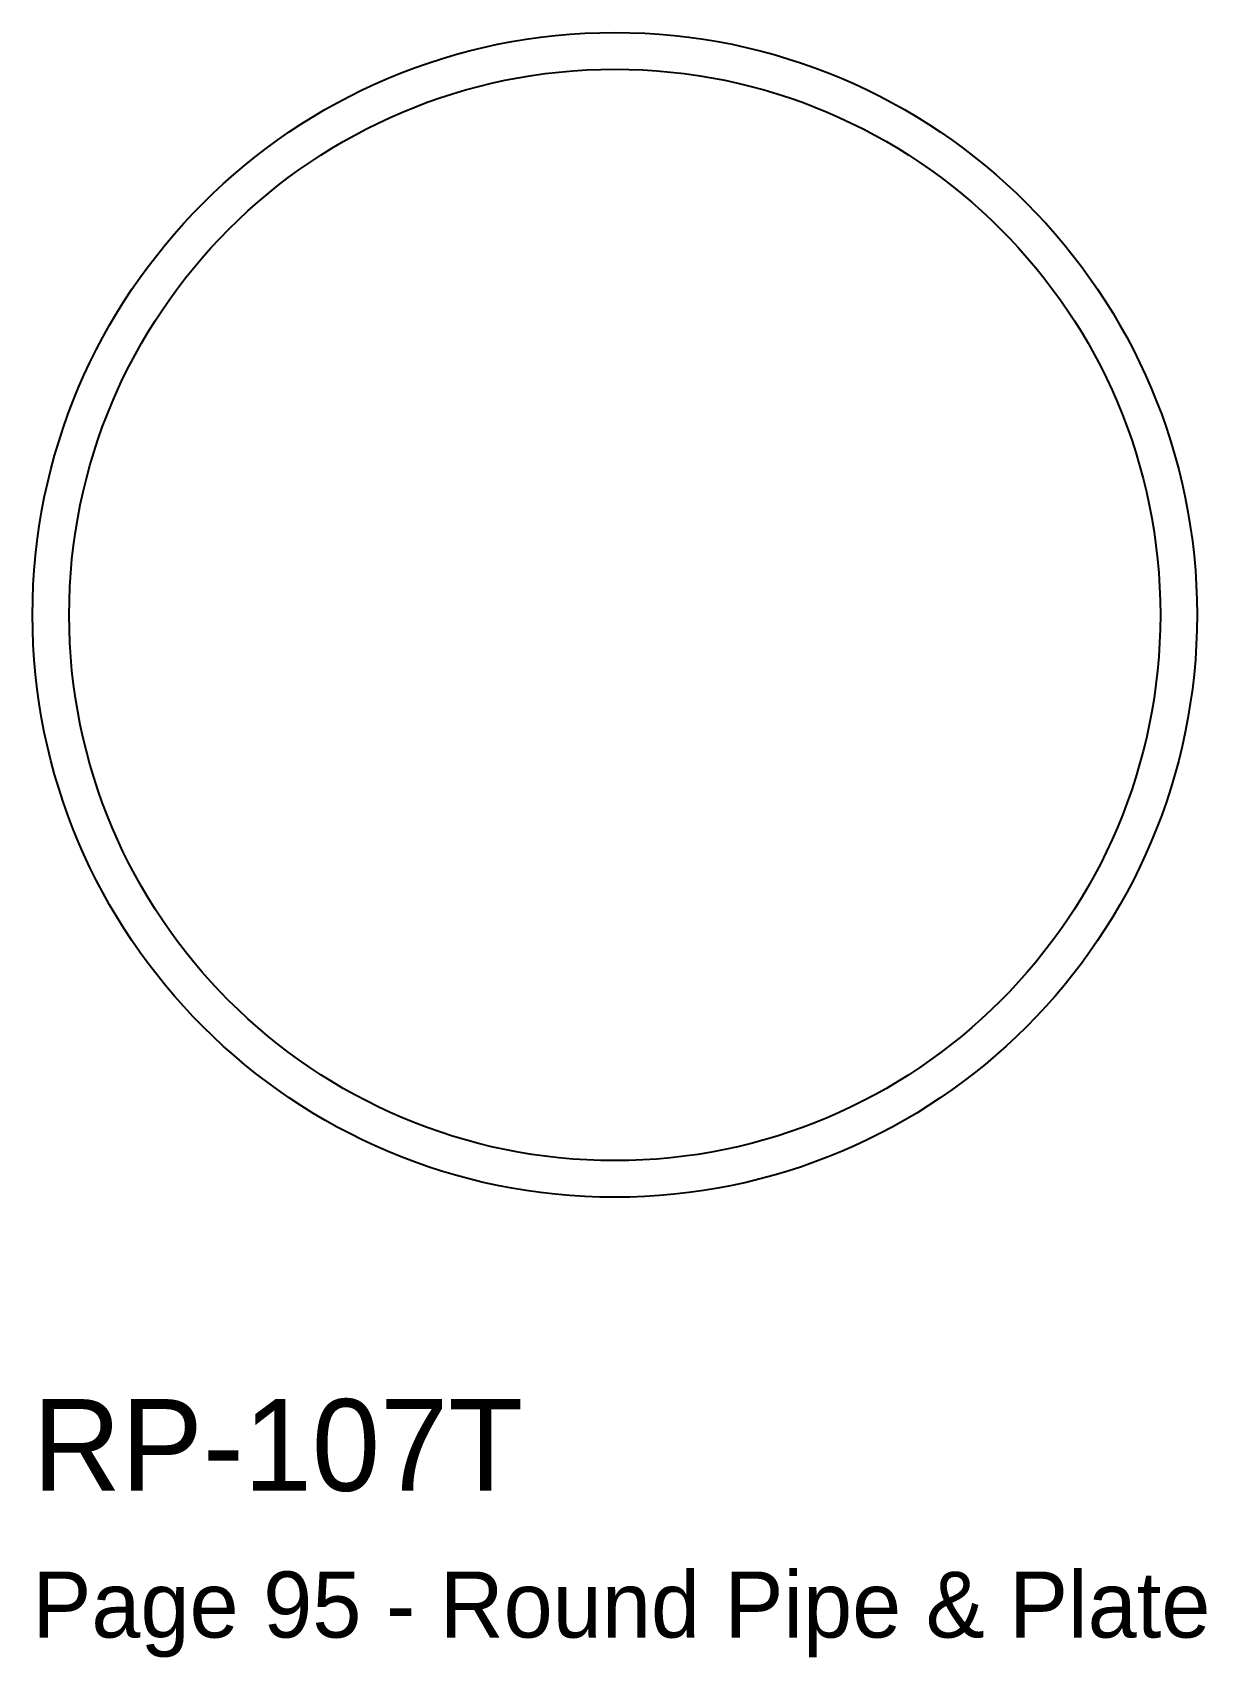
# Model space of a CAD drawing. Header units: millimetres. Extents: x 0 to 32, y -12.5 to 31.8.
import ezdxf

# ---------------------------------------------------------------- set-up
doc = ezdxf.new("R2010")
doc.units = ezdxf.units.MM
doc.layers.add('INFO', color=7, linetype='Continuous')
doc.layers.add('PROFILE', color=7, linetype='Continuous')

msp = doc.modelspace()

# ---------------------------------------------------------------- linework, layer by layer
at = {"layer": 'PROFILE'}
for radius in [15.875, 14.875]:
    msp.add_circle((15.875, 15.875), radius, dxfattribs=at)

# ---------------------------------------------------------------- texts
at = {"layer": 'INFO'}
for s, height, p in [('RP-107T', 2.5, (0, -8)), ('Page 95 - Round Pipe & Plate', 1.8, (0, -12))]:
    msp.add_text(s, height=height, dxfattribs=at).set_placement(p)

doc.saveas('drawing.dxf')
